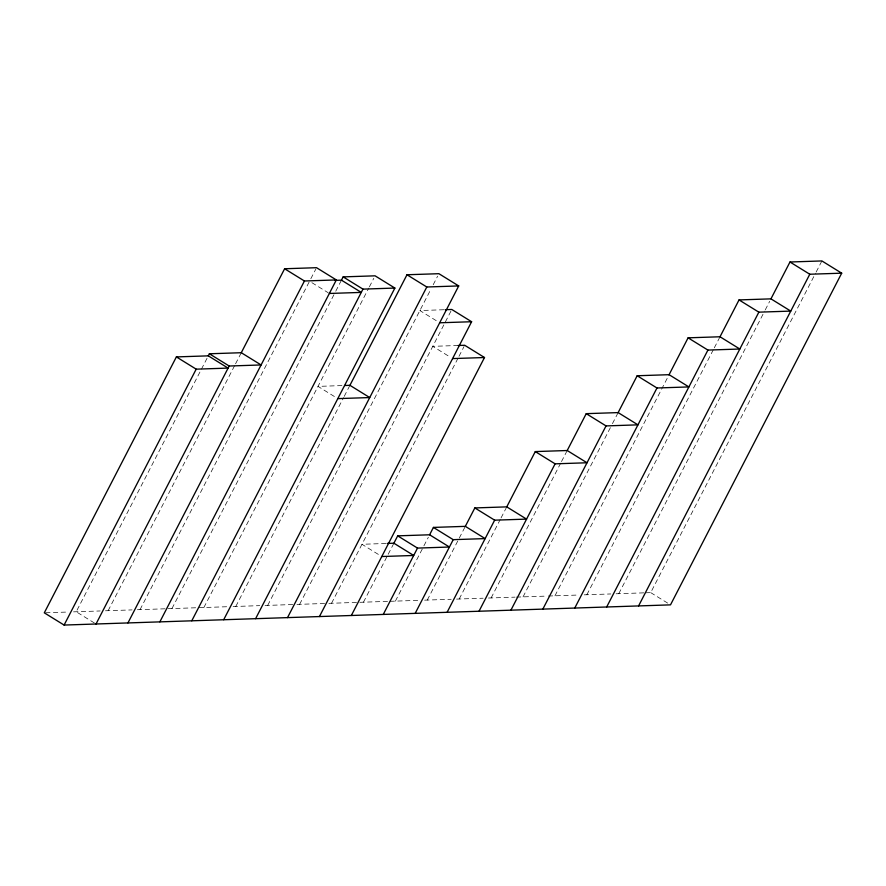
<?xml version="1.0" encoding="UTF-8"?>
<svg xmlns="http://www.w3.org/2000/svg" width="886" height="886" viewBox="0 0 886 886"><rect width="100%" height="100%" fill="white"/><g stroke="black" fill="none" stroke-linecap="round" stroke-linejoin="round"><path stroke-width="0.66" stroke-dasharray="4.43 3.32" d="M207.036 358.298L76.218 611.761L96.02 623.999M108.136 610.698L234.945 364.999M235.576 363.769L241.28 352.717M140.043 609.634L309.546 281.216M310.82 278.758L315.903 268.923M171.962 608.571L335.118 292.458M335.75 291.228L341.464 280.164M203.88 607.508L368.731 288.105M369.362 286.876L373.803 278.282M235.798 606.445L343.58 397.604M344.222 396.374L349.926 385.321M267.705 605.382L430.662 289.667M433.199 284.749L437.64 276.155M299.623 604.318L451.162 310.709M331.541 603.255L458.35 357.556M458.981 356.327L464.054 346.504M363.459 602.192L387.547 555.511M388.19 554.282L393.893 543.218M395.377 601.129L423.275 547.072M423.907 545.842L428.348 537.248M427.285 600.066L465.327 526.35M459.203 599.002L500.413 519.152M501.055 517.922L506.127 508.099M491.121 597.939L560.86 462.802M561.502 461.573L567.206 450.52M523.039 596.876L611.805 424.892M612.436 423.663L618.14 412.599M554.946 595.813L669.085 374.689M586.864 594.75L713.673 349.051M714.315 347.821L720.019 336.769M618.782 593.686L764.618 311.141M765.249 309.912L769.69 301.306M645.373 592.8L650.701 592.623L815.552 273.22M816.183 271.991L821.898 260.938M443.82 309.746L419.886 310.543L438.526 322.072M458.04 345.496L432.778 346.337L450.254 357.147M341.941 385.587L318.008 386.385L336.647 397.903M385.908 543.483L361.975 544.281L380.615 555.81M45.629 612.78L68.233 612.027M73.56 611.849L100.151 610.963M105.467 610.786L132.069 609.9M137.385 609.723L166.646 608.748M167.975 608.704L227.813 606.711M233.129 606.533L259.731 605.647M265.047 605.47L295.636 604.451M296.965 604.407L327.554 603.388M328.883 603.344L388.721 601.35M390.05 601.306L419.311 600.331M424.627 600.154L451.229 599.268M456.545 599.091L483.136 598.205M488.463 598.028L515.054 597.142M516.383 597.098L546.972 596.079M548.301 596.034L578.89 595.015M584.206 594.838L610.797 593.952M616.124 593.775L644.044 592.845M311.883 282.667L328.197 292.745M650.701 592.623L668.177 603.421"/><path stroke-width="1.33" d="M176.38 356.914L196.194 369.163L228.101 368.1L208.299 355.851L176.38 356.914L44.3 612.824L64.102 625.062L670.503 604.861L841.7 273.176L821.898 260.938L789.98 262.001L770.953 298.859L739.035 299.922L720.019 336.769L688.101 337.832L669.085 374.689L637.167 375.753L618.14 412.599L586.233 413.662L567.206 450.52L535.288 451.583L506.759 506.87L474.841 507.933L465.327 526.35L433.42 527.414L429.61 534.79L397.692 535.853L393.893 543.218L387.237 543.439M64.102 625.062L196.194 369.163M208.299 355.851L209.373 353.78L241.28 352.717L261.093 364.954L229.175 366.018L209.373 353.78M96.02 623.999L229.175 366.018M241.28 352.717L284.616 268.757L316.535 267.694L336.337 279.932L159.857 621.872M127.938 622.936L304.43 280.995L336.337 279.932M334.819 280.375L341.464 280.164L343.159 276.886L375.077 275.823L394.879 288.061L223.682 619.746M191.775 620.809L362.961 289.124L394.879 288.061M344.61 385.499L349.926 385.321L406.984 274.76L438.902 273.696L458.715 285.934L287.518 617.62M255.6 618.683L426.797 286.998L458.715 285.934M319.436 616.556L471.607 321.729L451.794 309.48L445.149 309.701M351.343 615.493L484.498 357.523L464.696 345.274L458.04 345.496M383.261 614.43L417.505 548.091L449.423 547.027L429.61 534.79M415.18 613.367L453.222 539.663L485.14 538.599L465.327 526.35M447.098 612.304L494.654 520.171L526.561 519.107L506.759 506.87M479.016 611.24L555.101 463.832L587.008 462.769L567.206 450.52M510.923 610.177L606.035 425.911L637.953 424.848L618.14 412.599M542.841 609.114L656.969 387.99L688.887 386.927L669.085 374.689M574.759 608.051L707.914 350.081L739.821 349.018L720.019 336.769M606.677 606.988L758.848 312.16L790.766 311.097L770.953 298.859M638.584 605.924L809.782 274.239L841.7 273.176M329.359 293.465L361.278 292.402L341.464 280.164M439.689 322.792L471.607 321.729M452.58 358.586L484.498 357.523M337.821 398.622L369.728 397.559L349.926 385.321M381.777 556.53L413.696 555.467L393.893 543.218M789.98 262.001L809.782 274.239M739.035 299.922L758.848 312.16M688.101 337.832L707.914 350.081M637.167 375.753L656.969 387.99M406.984 274.76L426.797 286.998M586.233 413.662L606.035 425.911M343.159 276.886L362.961 289.124M284.616 268.757L304.43 280.995M535.288 451.583L555.101 463.832M474.841 507.933L494.654 520.171M433.42 527.414L453.222 539.663M397.692 535.853L417.505 548.091"/></g></svg>
